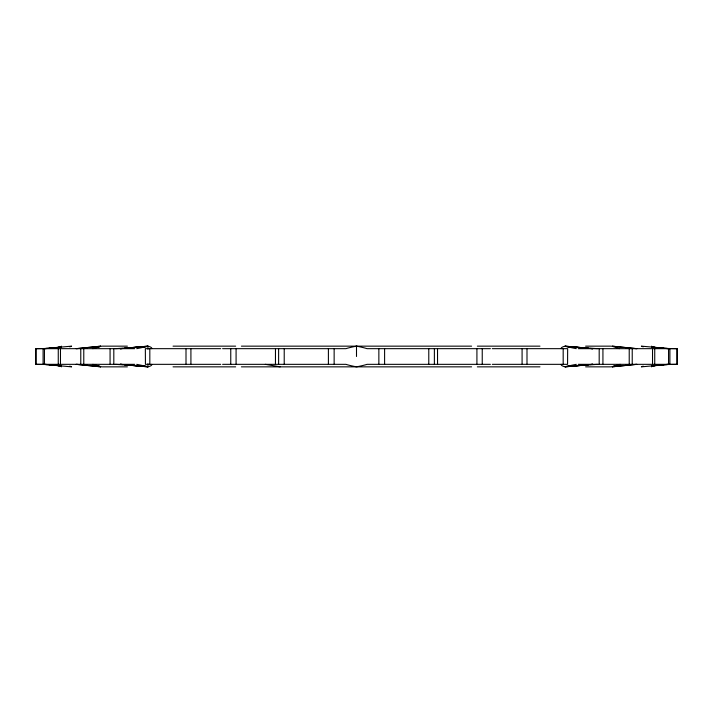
<?xml version="1.0" encoding="UTF-8"?>
<svg xmlns="http://www.w3.org/2000/svg" width="713" height="713" viewBox="0 0 713 713"><rect width="100%" height="100%" fill="white"/><g stroke="black" fill="none" stroke-linecap="round" stroke-linejoin="round"><path stroke-width="1.07" d="M98.1 347.409L101.068 346.153L76.015 348.666M614.9 365.591L611.932 366.847L636.985 364.334M69.812 346.875L71.603 346.153L43.101 348.666L43.101 364.334L71.603 366.847L69.812 366.125M643.188 366.125L641.397 366.847L669.899 364.334L669.899 348.666L641.397 346.153L643.188 346.875M92.815 348.666L101.068 346.153L76.63 348.666M620.185 364.334L611.932 366.847L636.37 364.334M57.566 347.614L61.407 346.554M651.593 366.446L655.434 365.386M57.851 347.703L60.944 346.981L51.122 348.363M655.149 365.297L652.056 366.019L661.878 364.637M52.004 348.327L56.086 347.873M58.127 347.641L60.177 347.409A13.44 2.495 -5.5 0 0 61.55 346.153M651.45 366.847A13.44 2.495 -5.5 0 1 652.823 365.591L654.873 365.359M656.914 365.127L660.996 364.673M43.983 348.666L60.552 347.16M120.39 348.666L122.6 348.47M124.802 348.265L147.939 346.153A13.44 2.656 3.8 0 1 151.646 348.666M124.677 348.265L147.939 346.153L147.939 349.263M588.323 364.735L565.061 366.847A13.44 2.656 3.8 0 1 561.354 364.334M588.198 364.735L565.061 366.847A13.44 0.873 -11.4 0 1 576.3 364.334M590.4 364.53L592.61 364.334M652.448 365.84L669.017 364.334M44.99 348.666L47.165 348.488M49.331 348.309L55.837 347.775M58.003 347.596L60.177 347.409M652.823 365.591L654.997 365.404M657.163 365.225L663.669 364.691M665.835 364.512L668.01 364.334M124.606 348.318L146.397 346.554L115.453 348.666M588.394 364.682L566.603 366.446L597.547 364.334M46.942 348.47L36.105 348.666L36.105 364.334L46.942 364.53M666.058 364.53L676.895 364.334L676.895 348.666L666.058 348.47M102.253 346.153L127.386 346.153M173.036 346.153L235.655 346.153M241.395 346.153L471.605 346.153M477.345 346.153L539.964 346.153M585.614 346.153L610.747 346.153M134.748 348.666L35.65 348.666L35.65 364.334L134.748 364.334M220.709 348.666L145.345 348.666L145.434 364.334L220.709 364.334M222.599 348.666L345.93 348.666A13.44 1.257 -10.7 0 1 356.5 346.153A13.44 1.257 10.7 0 1 367.07 348.666L490.401 348.666M492.291 348.666L567.655 348.666L567.566 364.334L492.291 364.334M578.252 348.666L677.35 348.666L677.35 364.334L578.252 364.334M222.599 364.334L345.93 364.334A13.44 1.257 10.7 0 0 356.5 366.847A13.44 1.257 -10.7 0 0 367.07 364.334L490.401 364.334M102.253 366.847L127.386 366.847M173.036 366.847L235.655 366.847M241.395 366.847L471.605 366.847M477.345 366.847L539.964 366.847M585.614 366.847L610.747 366.847M597.547 348.666L566.603 346.554L588.394 348.318M115.453 364.334L146.397 366.446L124.606 364.682M651.45 346.153A13.44 2.495 5.5 0 0 652.823 347.409L654.997 347.596M657.163 347.775L663.669 348.309M665.835 348.488L668.01 348.666M44.99 364.334L47.165 364.512M49.331 364.691L55.837 365.225M58.003 365.404L60.177 365.591A13.44 2.495 5.5 0 1 61.55 366.847M588.323 348.265L565.061 346.153A13.44 2.656 -3.8 0 0 561.354 348.666M124.677 364.735L147.939 366.847A13.44 2.656 -3.8 0 0 151.646 364.334M652.448 347.16L669.017 348.666M588.198 348.265L565.061 346.153A13.44 0.873 11.4 0 0 576.3 348.666M590.4 348.47L592.61 348.666M120.39 364.334L122.6 364.53M124.802 364.735L147.939 366.847L147.939 363.737M43.983 364.334L60.552 365.84M619.303 348.666L611.932 346.153L636.985 348.666M76.015 364.334L101.068 366.847L98.1 365.591M611.932 346.153L636.37 348.666M76.63 364.334L101.068 366.847L92.815 364.334M652.823 347.409L654.873 347.641M656.914 347.873L660.996 348.327M52.004 364.673L56.086 365.127M58.127 365.359L60.177 365.591M661.878 348.363L652.056 346.981L655.149 347.703M51.122 364.637L60.944 366.019L57.851 365.297M265.361 364.334L280.164 366.847M651.593 346.554L655.434 347.614M57.566 365.386L61.407 366.446M668.553 348.666L668.553 364.334M654.739 348.666L654.739 364.334M652.529 348.666L652.529 364.334M632.226 348.666L632.226 364.334M629.222 348.666L629.222 364.334M602.931 348.666L602.931 364.334M599.187 348.666L599.187 364.334M563.181 348.666L563.181 364.334M526.996 348.666L526.996 364.334M522.085 348.666L522.085 364.334M482.238 348.666L482.238 364.334M476.917 348.666L476.917 364.334M437.524 348.666L437.55 364.334M434.377 348.666L434.377 364.334M428.78 348.666L428.78 364.334M384.601 348.666L384.601 364.334M378.861 348.666L378.861 364.334M356.5 346.153L356.5 356.5M334.139 348.666L334.139 364.334M328.399 348.666L328.399 364.334M284.22 348.666L284.22 364.334M278.623 348.666L278.623 364.334M275.476 348.666L275.45 364.334M236.083 348.666L236.083 364.334M230.762 348.666L230.762 364.334M190.915 348.666L190.915 364.334M186.004 348.666L186.004 364.334M149.819 348.666L149.819 364.334M113.813 348.666L113.813 364.334M110.069 348.666L110.069 364.334M83.778 348.666L83.778 364.334M80.774 348.666L80.774 364.334M60.471 348.666L60.471 364.334M58.261 348.666L58.261 364.334M44.447 348.666L44.447 364.334M147.939 346.153A13.44 0.873 -11.4 0 1 136.7 348.666M136.7 364.334A13.44 0.873 11.4 0 1 147.939 366.847M122.458 348.47L120.247 348.666L122.422 348.497M592.753 364.334L590.542 364.53L592.753 364.334M592.753 348.666L590.578 348.497L592.753 348.666M122.422 364.503L120.247 364.334L122.458 364.53"/></g></svg>
